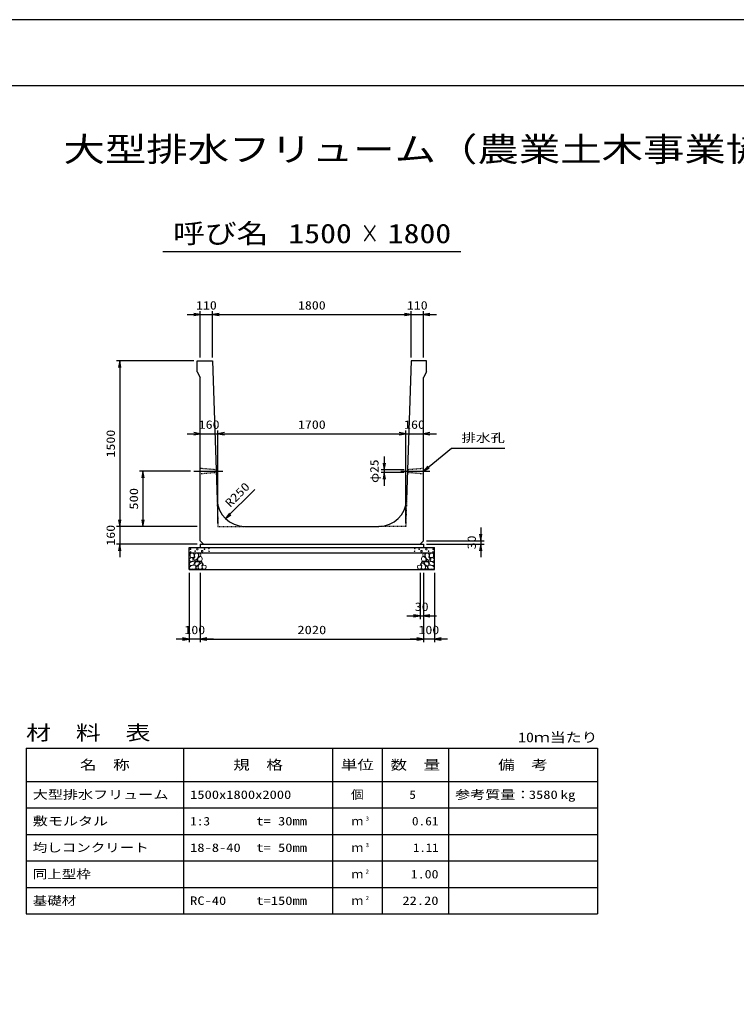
# Model space of a CAD drawing. Units: millimetres at full size. Extents: x 0 to 25230, y 0 to 17820.
# Drawn here: x 8469 to 14960, y 8910 to 17820 of the extents above; entities that cross this region are included whole.
import ezdxf
from ezdxf.enums import TextEntityAlignment as Align

# ---------------------------------------------------------------- set-up
doc = ezdxf.new("R2010")
doc.units = ezdxf.units.MM
doc.linetypes.add('CHAIN', pattern=[18.5, 12, -1.5, 3.5, -1.5])
doc.linetypes.add('DASHED_SPACED', pattern=[12, 6, -6])
for name, color, linetype, lineweight in [('0_2', 7, 'Continuous', 25), ('D-BMK', 2, 'CHAIN', 25), ('D-DCR-HCHn', 4, 'Continuous', 9), ('D-MTR-FRAM', 7, 'Continuous', 25), ('D-MTR-LINE', 7, 'Continuous', 25), ('D-STR-DIM', 7, 'Continuous', 25), ('D-STR-STRn', 1, 'Continuous', 25), ('D-TTL', 2, 'Continuous', 25), ('D-TTL-TXT', 7, 'Continuous', 25)]:
    doc.layers.add(name, color=color, linetype=linetype, lineweight=lineweight)
doc.layers.add('D-MTR', color=7, linetype='Continuous')
doc.layers.add('D-MTR-TXT', color=7, linetype='Continuous')
doc.styles.add('ＭＳ ゴシック', font='')
doc.styles.get('ＭＳ ゴシック').set_extended_font_data('MS Gothic')

# ---------------------------------------------------------------- blocks, each defined once
blk = doc.blocks.new('open_arrow')
at = {"color": 0, "linetype": 'Continuous', "lineweight": -2}
blk.add_lwpolyline([(7.5, 1.25), (0, 0), (7.5, -1.25)], dxfattribs=at)

msp = doc.modelspace()

# ---------------------------------------------------------------- linework, layer by layer
at = {"layer": '0_2'}
for p, q in [((10015, 13730), (9555, 13730)), ((9585, 13730), (9585, 13230)), ((10075, 13230), (9555, 13230))]:
    msp.add_line(p, q, dxfattribs=at)
at = {"layer": 'D-BMK'}
for p, q in [((10045, 13730), (10308.333, 13730)), ((11921.667, 13730), (12185, 13730))]:
    msp.add_line(p, q, dxfattribs=at)
at = {"layer": 'D-DCR-HCHn'}
for points in [[(10010.46, 12940.356), (10005.26, 12924.753), (10012.194, 12914.352), (10029.53, 12912.618), (10041.366, 12917.699), (10036.464, 12929.954), (10039.932, 12936.889), (10032.997, 12943.823), (10022.596, 12947.29)], [(10043.399, 12983.696), (10027.796, 12987.163), (10013.928, 12980.228), (10012.194, 12964.626), (10015.661, 12952.491), (10032.997, 12947.29), (10045.132, 12947.29), (10050.333, 12955.958), (10050.333, 12975.028)], [(10057.267, 12985.429), (10052.067, 12969.827), (10053.8, 12952.491), (10041.665, 12933.421), (10057.267, 12924.753), (10074.603, 12933.421), (10085.005, 12947.29), (10088.472, 12969.827), (10085.005, 12981.962), (10074.603, 12987.163)], [(10060.735, 12924.753), (10052.067, 12917.819), (10055.534, 12912.618), (10067.669, 12912.618), (10072.87, 12914.352), (10076.337, 12921.286), (10071.136, 12926.487)], [(10086.739, 12943.823), (10078.071, 12923.02), (10085.005, 12914.352), (10105.808, 12914.352), (10114.476, 12917.819), (10123.144, 12929.954), (10123.144, 12940.356), (10114.476, 12954.224), (10104.074, 12955.958)], [(10090.206, 12981.962), (10090.206, 12961.159), (10098.874, 12955.958), (10107.542, 12961.159), (10109.275, 12973.294), (10107.542, 12983.696), (10095.407, 12987.163)], [(12143.261, 12943.823), (12151.929, 12923.02), (12144.995, 12914.352), (12124.192, 12914.352), (12115.524, 12917.819), (12106.856, 12929.954), (12106.856, 12940.356), (12115.524, 12954.224), (12125.926, 12955.958)], [(12139.794, 12981.962), (12139.794, 12961.159), (12131.126, 12955.958), (12122.458, 12961.159), (12120.725, 12973.294), (12122.458, 12983.696), (12134.593, 12987.163)], [(12172.733, 12985.429), (12177.933, 12969.827), (12176.2, 12952.491), (12188.335, 12933.421), (12172.733, 12924.753), (12155.397, 12933.421), (12144.995, 12947.29), (12141.528, 12969.827), (12144.995, 12981.962), (12155.397, 12987.163)], [(12169.265, 12924.753), (12177.933, 12917.819), (12174.466, 12912.618), (12162.331, 12912.618), (12157.13, 12914.352), (12153.663, 12921.286), (12158.864, 12926.487)], [(12186.601, 12983.696), (12202.204, 12987.163), (12216.072, 12980.228), (12217.806, 12964.626), (12214.339, 12952.491), (12197.003, 12947.29), (12184.868, 12947.29), (12179.667, 12955.958), (12179.667, 12975.028)], [(12219.54, 12940.356), (12224.74, 12924.753), (12217.806, 12914.352), (12200.47, 12912.618), (12188.634, 12917.699), (12193.536, 12929.954), (12190.068, 12936.889), (12197.003, 12943.823), (12207.404, 12947.29)], [(10043.366, 12882.757), (10056.208, 12902.019), (10054.603, 12906.834), (10036.946, 12911.65), (10020.894, 12910.045), (10009.658, 12900.414), (10008.052, 12889.177), (10009.658, 12877.941), (10022.499, 12874.731)], [(10049.787, 12842.627), (10061.023, 12847.443), (10064.234, 12863.494), (10057.813, 12874.731), (10046.577, 12877.941), (10032.13, 12876.336), (10016.078, 12869.915), (10008.052, 12860.284), (10008.052, 12849.048), (10012.868, 12842.627), (10032.13, 12844.232)], [(10088.311, 12882.757), (10096.337, 12902.019), (10089.916, 12910.045), (10070.654, 12910.045), (10062.628, 12906.834), (10054.603, 12895.598), (10054.603, 12885.967), (10062.628, 12873.125), (10072.259, 12871.52)], [(10085.101, 12847.443), (10085.101, 12866.705), (10077.075, 12871.52), (10069.049, 12866.705), (10067.444, 12855.469), (10069.049, 12845.837), (10080.285, 12842.627)], [(10115.599, 12844.232), (10120.415, 12858.679), (10118.81, 12874.731), (10130.046, 12892.388), (10115.599, 12900.414), (10099.548, 12892.388), (10089.916, 12879.546), (10086.706, 12858.679), (10089.916, 12847.443), (10099.548, 12842.627)], [(10112.389, 12900.414), (10120.415, 12906.834), (10117.204, 12911.65), (10105.968, 12911.65), (10101.153, 12910.045), (10097.942, 12903.624), (10102.758, 12898.808)], [(10128.441, 12845.837), (10142.887, 12842.627), (10155.729, 12849.048), (10157.334, 12863.494), (10154.124, 12874.731), (10138.072, 12879.546), (10126.836, 12879.546), (10122.02, 12871.52), (10122.02, 12853.863)], [(12101.559, 12845.837), (12087.113, 12842.627), (12074.271, 12849.048), (12072.666, 12863.494), (12075.876, 12874.731), (12091.928, 12879.546), (12103.164, 12879.546), (12107.98, 12871.52), (12107.98, 12853.863)], [(12114.401, 12844.232), (12109.585, 12858.679), (12111.19, 12874.731), (12099.954, 12892.388), (12114.401, 12900.414), (12130.452, 12892.388), (12140.084, 12879.546), (12143.294, 12858.679), (12140.084, 12847.443), (12130.452, 12842.627)], [(12117.611, 12900.414), (12109.585, 12906.834), (12112.796, 12911.65), (12124.032, 12911.65), (12128.847, 12910.045), (12132.058, 12903.624), (12127.242, 12898.808)], [(12141.689, 12882.757), (12133.663, 12902.019), (12140.084, 12910.045), (12159.346, 12910.045), (12167.372, 12906.834), (12175.397, 12895.598), (12175.397, 12885.967), (12167.372, 12873.125), (12157.741, 12871.52)], [(12144.899, 12847.443), (12144.899, 12866.705), (12152.925, 12871.52), (12160.951, 12866.705), (12162.556, 12855.469), (12160.951, 12845.837), (12149.715, 12842.627)], [(12180.213, 12842.627), (12168.977, 12847.443), (12165.766, 12863.494), (12172.187, 12874.731), (12183.423, 12877.941), (12197.87, 12876.336), (12213.922, 12869.915), (12221.948, 12860.284), (12221.948, 12849.048), (12217.132, 12842.627), (12197.87, 12844.232)], [(12186.634, 12882.757), (12173.792, 12902.019), (12175.397, 12906.834), (12193.054, 12911.65), (12209.106, 12910.045), (12220.342, 12900.414), (12221.948, 12889.177), (12220.342, 12877.941), (12207.501, 12874.731)]]:
    msp.add_lwpolyline(points, close=True, dxfattribs=at)
for centre, radius in [((10015.727, 13023.955), 3), ((10057.292, 13005.752), 3), ((10078.336, 13023.955), 7.5), ((10121.664, 13004.961), 7.5), ((10142.708, 13023.164), 3), ((10183.131, 13030.006), 3), ((12046.869, 13030.006), 3), ((12087.292, 13023.164), 3), ((12108.336, 13004.961), 7.5), ((12151.664, 13023.955), 7.5), ((12172.708, 13005.752), 3), ((12214.273, 13023.955), 3), ((10016.869, 12998.91), 3), ((10184.273, 13004.961), 3), ((12045.727, 13004.961), 3), ((12213.131, 12998.91), 3)]:
    msp.add_circle(centre, radius, dxfattribs=at)
at = {"layer": 'D-MTR-FRAM'}
for p, q in [((8527.5, 11220), (13702.5, 11220)), ((8527.5, 11220), (8527.5, 9720)), ((13702.5, 11220), (13702.5, 9720)), ((8527.5, 9720), (13702.5, 9720))]:
    msp.add_line(p, q, dxfattribs=at)
at = {"layer": 'D-MTR-LINE'}
for p, q in [((9952.5, 11220), (9952.5, 9720)), ((11302.5, 11220), (11302.5, 9720)), ((11752.5, 11220), (11752.5, 9720)), ((12352.5, 11220), (12352.5, 9720)), ((8527.5, 10920), (13702.5, 10920)), ((8527.5, 10680), (13702.5, 10680)), ((8527.5, 10440), (13702.5, 10440)), ((8527.5, 10200), (13702.5, 10200)), ((8527.5, 9960), (13702.5, 9960))]:
    msp.add_line(p, q, dxfattribs=at)
at = {"layer": 'D-STR-DIM'}
for p, q in [((9985, 15150), (10335, 15150)), ((10105, 14760), (10105, 15180)), ((10215, 14760), (10215, 15180)), ((10215, 14760), (10215, 15180)), ((10215, 15150), (12015, 15150)), ((11895, 15150), (12245, 15150)), ((12015, 14760), (12015, 15180)), ((12015, 14760), (12015, 15180)), ((12125, 14760), (12125, 15180)), ((10045, 14730), (9345, 14730)), ((9375, 14730), (9375, 13230)), ((10265, 13260), (10265, 14100)), ((10265, 13260), (10265, 14100)), ((11965, 13260), (11965, 14100)), ((11965, 13260), (11965, 14100)), ((9985, 14070), (10385, 14070)), ((10265, 14070), (11965, 14070)), ((11845, 14070), (12245, 14070)), ((11771.667, 13862.5), (11771.667, 13597.5)), ((11952.083, 13742.5), (11741.667, 13742.5)), ((11951.25, 13717.5), (11741.667, 13717.5)), ((10332.998, 13300.303), (10598.163, 13565.468)), ((9375, 13350), (9375, 12950)), ((10075, 13230), (9345, 13230)), ((10075, 13230), (9345, 13230)), ((12645, 13220), (12645, 12950)), ((12155, 13100), (12675, 13100)), ((10075, 13070), (9345, 13070)), ((12155, 13070), (12675, 13070)), ((10005, 12810), (10005, 12180)), ((10105, 12810), (10105, 12180)), ((10105, 12810), (10105, 12180)), ((12095, 12810), (12095, 12390)), ((12125, 12810), (12125, 12180)), ((12125, 12810), (12125, 12180)), ((12125, 12810), (12125, 12390)), ((12225, 12810), (12225, 12180)), ((11975, 12420), (12245, 12420)), ((10225, 12210), (9885, 12210)), ((10105, 12210), (12125, 12210)), ((12345, 12210), (12005, 12210))]:
    msp.add_line(p, q, dxfattribs=at)
msp.add_lwpolyline([(12125, 13730), (12380, 13940), (12440, 13940), (12864.416, 13940)], dxfattribs=at)
at = {"layer": 'D-STR-STRn'}
for p, q in [((10075, 14730), (10215, 14730)), ((10075, 14630), (10075, 14730)), ((10215, 14730), (10256.944, 13471.671)), ((12015, 14730), (11973.056, 13471.671)), ((12155, 14730), (12015, 14730)), ((12155, 14630), (12155, 14730)), ((10075, 14630), (10105, 14580)), ((12155, 14630), (12125, 14580)), ((10105, 13100), (10105, 14580)), ((12125, 13100), (12125, 14580)), ((10506.806, 13230), (11723.194, 13230)), ((10105, 13100), (10135, 13070)), ((12125, 13100), (12095, 13070)), ((10005, 12840), (10005, 13040)), ((10005, 13040), (12225, 13040)), ((10105, 13070), (12125, 13070)), ((10105, 13070), (10105, 13040)), ((12125, 13070), (12125, 13040)), ((12225, 12840), (12225, 13040)), ((10005, 12990), (12225, 12990)), ((10005, 12840), (12225, 12840))]:
    msp.add_line(p, q, dxfattribs=at)
at = {"layer": 'D-STR-STRn', "color": 2, "linetype": 'DASHED_SPACED'}
for p, q in [((10247.917, 13742.5), (10105, 13755)), ((12125, 13755), (11982.083, 13742.5)), ((10248.75, 13717.5), (10105, 13705)), ((12125, 13705), (11981.25, 13717.5)), ((10256.944, 13471.671), (10265, 13230)), ((11973.056, 13471.671), (11965, 13230)), ((10265, 13230), (10506.806, 13230)), ((11965, 13230), (11723.194, 13230))]:
    msp.add_line(p, q, dxfattribs=at)
at = {"layer": 'D-STR-STRn'}
for centre, start, end in [((10506.806, 13480), 181.90915, 270), ((11723.194, 13480), 270, 358.09085)]:
    msp.add_arc(centre, 250, start, end, dxfattribs=at)
at = {"layer": 'D-TTL'}
for points in [[(0, 0), (25230, 0), (25230, 17820), (0, 17820)], [(600, 600), (24630, 600), (24630, 17220), (600, 17220)]]:
    msp.add_lwpolyline(points, close=True, dxfattribs=at)
at = {"layer": 'D-TTL-TXT'}
msp.add_line((9765, 15720), (12465, 15720), dxfattribs=at)

# ---------------------------------------------------------------- block references
at = {"layer": '0_2', "xscale": 8, "yscale": 8}
for p, rotation in [((9585, 13730), 270), ((9585, 13230), 90)]:
    msp.add_blockref('open_arrow', p, dxfattribs=dict(at, rotation=rotation))
at = {"layer": 'D-STR-DIM', "xscale": 8, "yscale": 8}
for p, rotation in [((10105, 15150), 180), ((12015, 15150), 180), ((12015, 15150), 180), ((9375, 14730), 270), ((10105, 14070), 180), ((11965, 14070), 180), ((11965, 14070), 180), ((11771.667, 13742.5), 90), ((12125, 13730), 39.5), ((11771.667, 13717.5), 270), ((9375, 13230), 90), ((9375, 13230), 90), ((10332.998, 13300.303), 45), ((12645, 13100), 90), ((9375, 13070), 270), ((12645, 13070), 270), ((12095, 12420), 180), ((10005, 12210), 180), ((12125, 12210), 180), ((12125, 12210), 180)]:
    msp.add_blockref('open_arrow', p, dxfattribs=dict(at, rotation=rotation))
for p in [(10215, 15150), (10215, 15150), (12125, 15150), (10265, 14070), (10265, 14070), (12125, 14070), (12125, 12420), (10105, 12210), (10105, 12210), (12225, 12210)]:
    msp.add_blockref('open_arrow', p, dxfattribs=at)

# ---------------------------------------------------------------- texts
at = {"layer": '0_2', "style": 'ＭＳ ゴシック', "width": 1.25}
msp.add_text('500', height=76.98, rotation=90, dxfattribs=at).set_placement((9502.5, 13480), align=Align.MIDDLE_CENTER)
at = {"layer": 'D-MTR', "style": 'ＭＳ ゴシック', "width": 1.25}
msp.add_text('材\u3000料\u3000表', height=132, dxfattribs=at).set_placement((8527.5, 11256), align=Align.BOTTOM_LEFT)
at = {"layer": 'D-MTR', "style": 'ＭＳ ゴシック', "width": 1.2}
msp.add_text('10ｍ当たり', height=87.98, dxfattribs=at).set_placement((13702.5, 11249), align=Align.BOTTOM_RIGHT)
at = {"layer": 'D-MTR-TXT', "style": 'ＭＳ ゴシック'}
for s, height, width, p in [('名\u3000称', 87.98, 1.25, (9240, 11070)), ('規\u3000格', 87.98, 1.25, (10627.5, 11070)), ('単位', 87.98, 1.25, (11527.5, 11070)), ('数\u3000量', 87.98, 1.25, (12052.5, 11070)), ('備\u3000考', 87.98, 1.25, (13027.5, 11070)), ('個', 76.98, 1.1, (11527.5, 10800))]:
    msp.add_text(s, height=height, dxfattribs=dict(at, width=width)).set_placement(p, align=Align.MIDDLE_CENTER)
for s, width, p in [('大型排水フリューム', 1.3, (8587.5, 10800)), ('1500x1800x2000', 1.25, (10012.5, 10800)), ('参考質量：    kg', 1.3, (12412.5, 10800)), ('敷モルタル', 1.3, (8587.5, 10560)), ('1:3', 1.15, (10012.5, 10560)), ('t= 30mm', 1.25, (10612.5, 10560)), ('均しコンクリート', 1.25, (8587.5, 10320)), ('18-8-40', 1.25, (10012.5, 10320)), ('t= 50mm', 1.25, (10612.5, 10320)), ('同上型枠', 1.25, (8587.5, 10080)), ('基礎材', 1.25, (8587.5, 9840)), ('RC-40', 1.25, (10012.5, 9840)), ('t=150mm', 1.25, (10612.5, 9840))]:
    msp.add_text(s, height=76.98, dxfattribs=dict(at, width=width)).set_placement(p, align=Align.MIDDLE_LEFT)
for s, width, p in [('5', 1.15, (12057.83, 10800)), ('3580', 1.25, (13342.5, 10800)), ('0.61', 1.15, (12262.5, 10560)), ('1.11', 1.1, (12262.5, 10320)), ('1.00', 1.2, (12262.5, 10080)), ('22.20', 1.25, (12262.5, 9840))]:
    msp.add_text(s, height=76.98, dxfattribs=dict(at, width=width)).set_placement(p, align=Align.MIDDLE_RIGHT)
for p in [(11527.5, 10560), (11527.5, 10320), (11527.5, 10080), (11527.5, 9840)]:
    msp.add_text('ｍ', height=76.98, dxfattribs=at).set_placement(p, align=Align.MIDDLE_CENTER)
at = {"layer": 'D-MTR-TXT', "style": 'ＭＳ ゴシック', "width": 1.15}
for s, p in [('3', (11602.5, 10553)), ('3', (11602.5, 10313)), ('2', (11602.5, 10073)), ('2', (11602.5, 9833))]:
    msp.add_text(s, height=38.49, dxfattribs=at).set_placement(p, align=Align.BOTTOM_LEFT)
at = {"layer": 'D-STR-DIM', "style": 'ＭＳ ゴシック'}
for s, width, p in [('110', 1.2, (10160, 15232.5)), ('1800', 1.2, (11115, 15232.5)), ('110', 1.2, (12070, 15232.5)), ('160', 1.2, (10185, 14152.5)), ('1700', 1.2, (11115, 14152.5)), ('160', 1.2, (12045, 14152.5)), ('30', 1.2, (12110, 12502.5)), ('100', 1.2, (10055, 12292.5)), ('2020', 1.25, (11115, 12292.5)), ('100', 1.2, (12175, 12292.5))]:
    msp.add_text(s, height=76.98, dxfattribs=dict(at, width=width)).set_placement(p, align=Align.MIDDLE_CENTER)
for s, width, p in [('1500', 1.2, (9292.5, 13980)), ('φ25', 1.15, (11680.639, 13730)), ('160', 1.2, (9292.5, 13150)), ('30', 1.2, (12562.5, 13085))]:
    msp.add_text(s, height=76.98, rotation=90, dxfattribs=dict(at, width=width)).set_placement(p, align=Align.MIDDLE_CENTER)
at = {"layer": 'D-STR-DIM', "style": 'ＭＳ ゴシック', "width": 1.25}
msp.add_text('排水孔', height=76.98, dxfattribs=at).set_placement((12470, 13970), align=Align.BOTTOM_LEFT)
msp.add_text('R250', height=76.98, rotation=45, dxfattribs=at).set_placement((10391.408, 13381.34), align=Align.BOTTOM_LEFT)
at = {"layer": 'D-TTL-TXT', "style": 'ＭＳ ゴシック'}
for s, height, width, p in [('大型排水フリューム（農業土木事業協会型）', 219.9, 1.25, (12615, 16470)), ('呼び名', 176, 1.2, (10290, 15742.5)), ('1500', 176, 1.2, (11190, 15742.5)), ('×', 176, 0.7, (11640, 15742.5)), ('1800', 176, 1.2, (12090, 15742.5))]:
    msp.add_text(s, height=height, dxfattribs=dict(at, width=width)).set_placement(p, align=Align.BOTTOM_CENTER)

doc.saveas('drawing.dxf')
